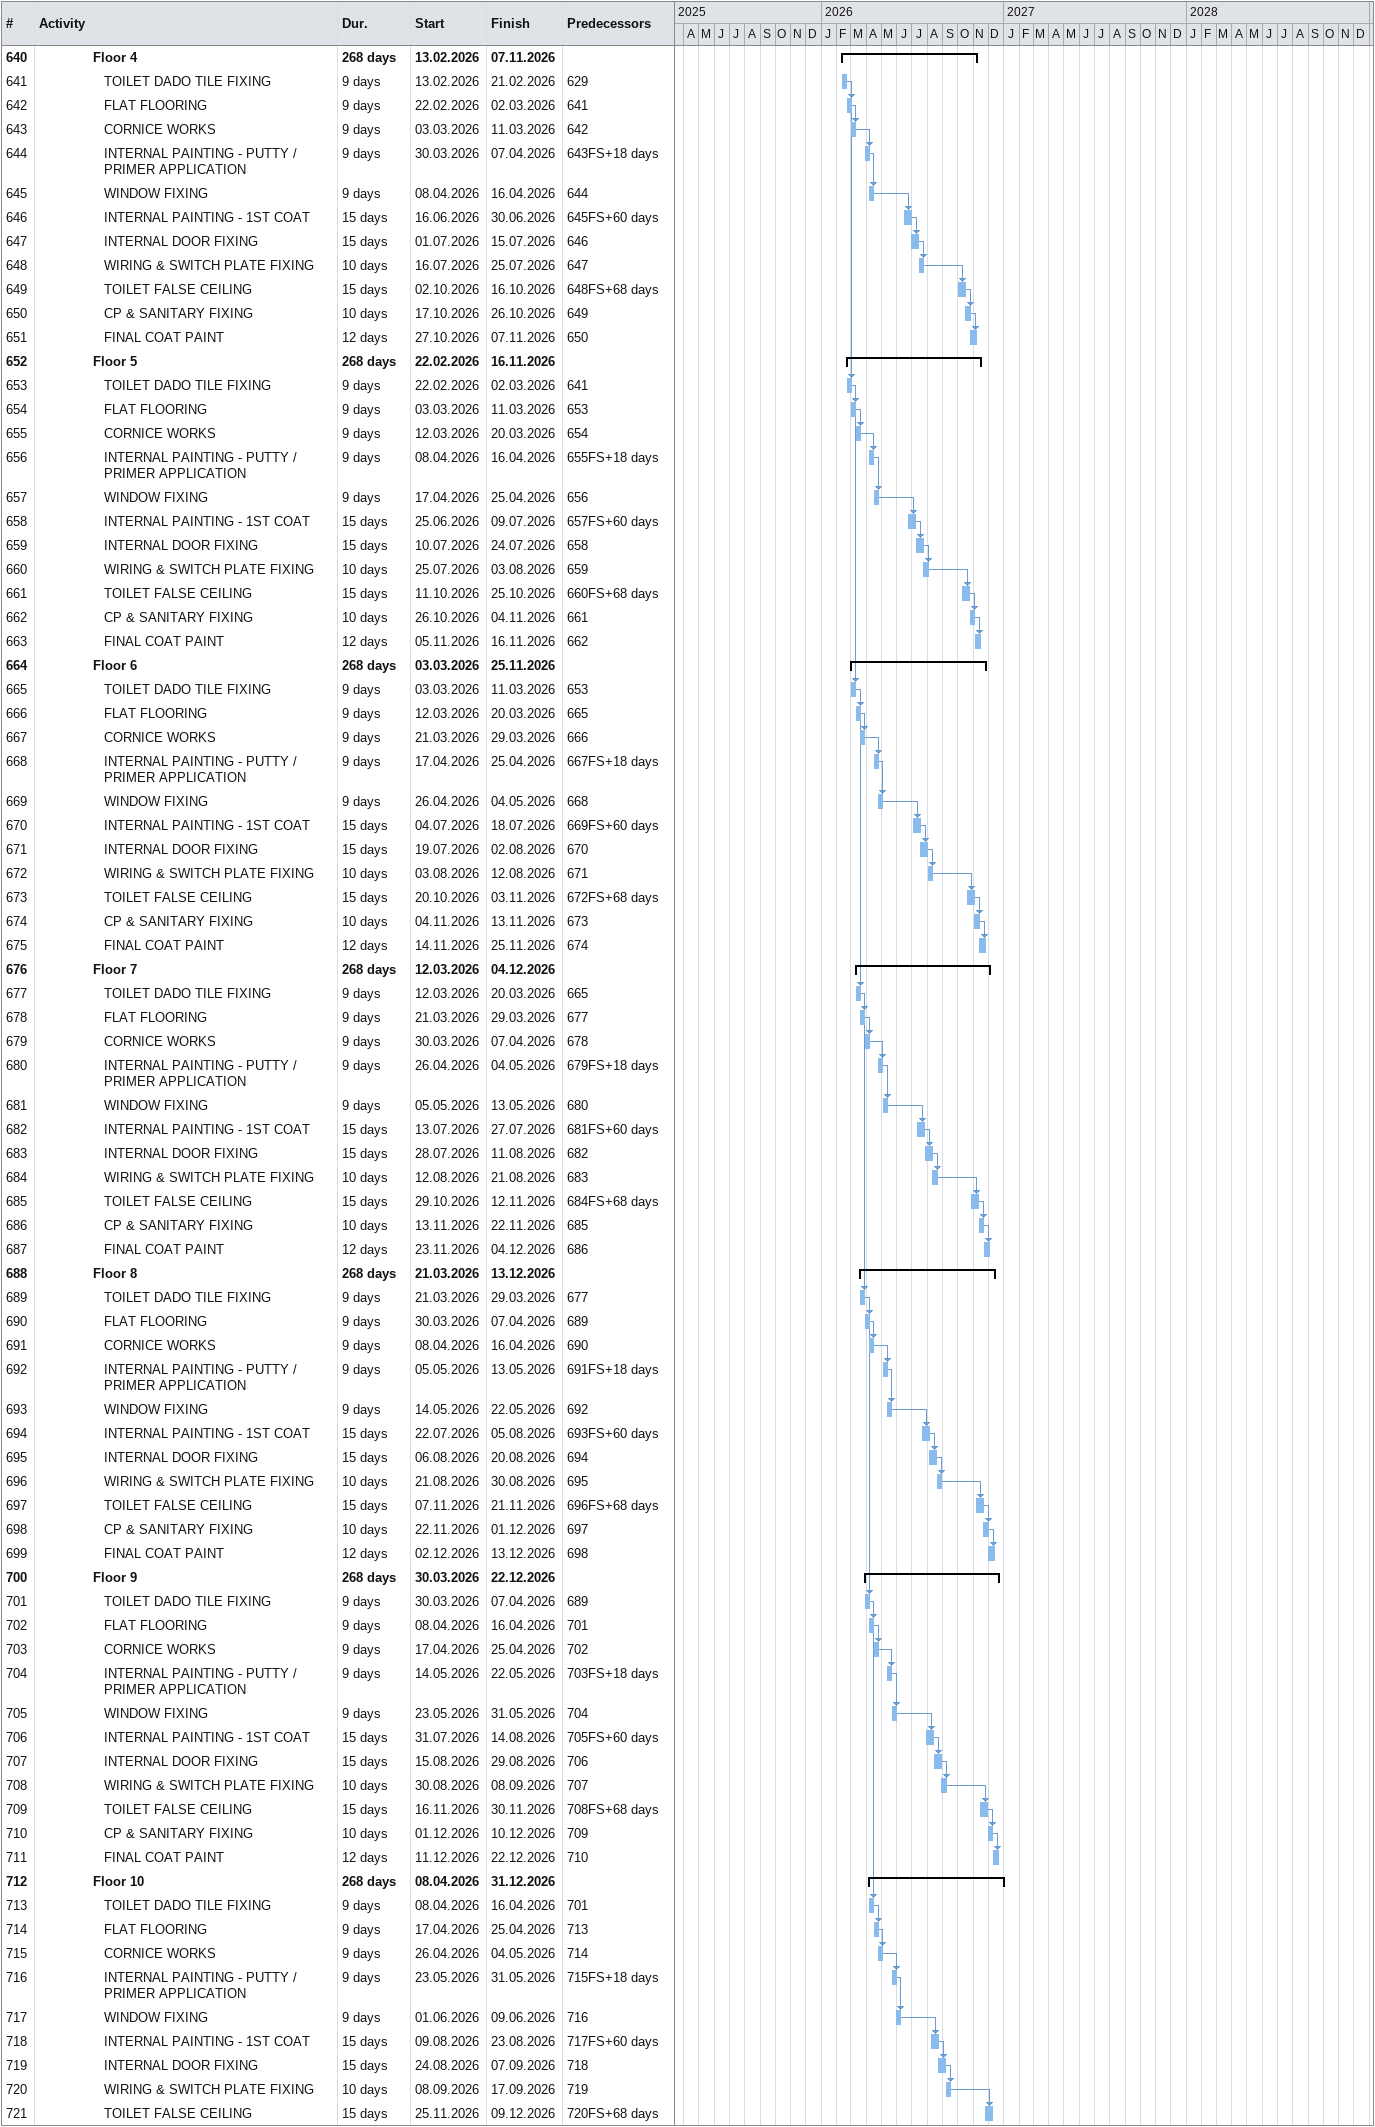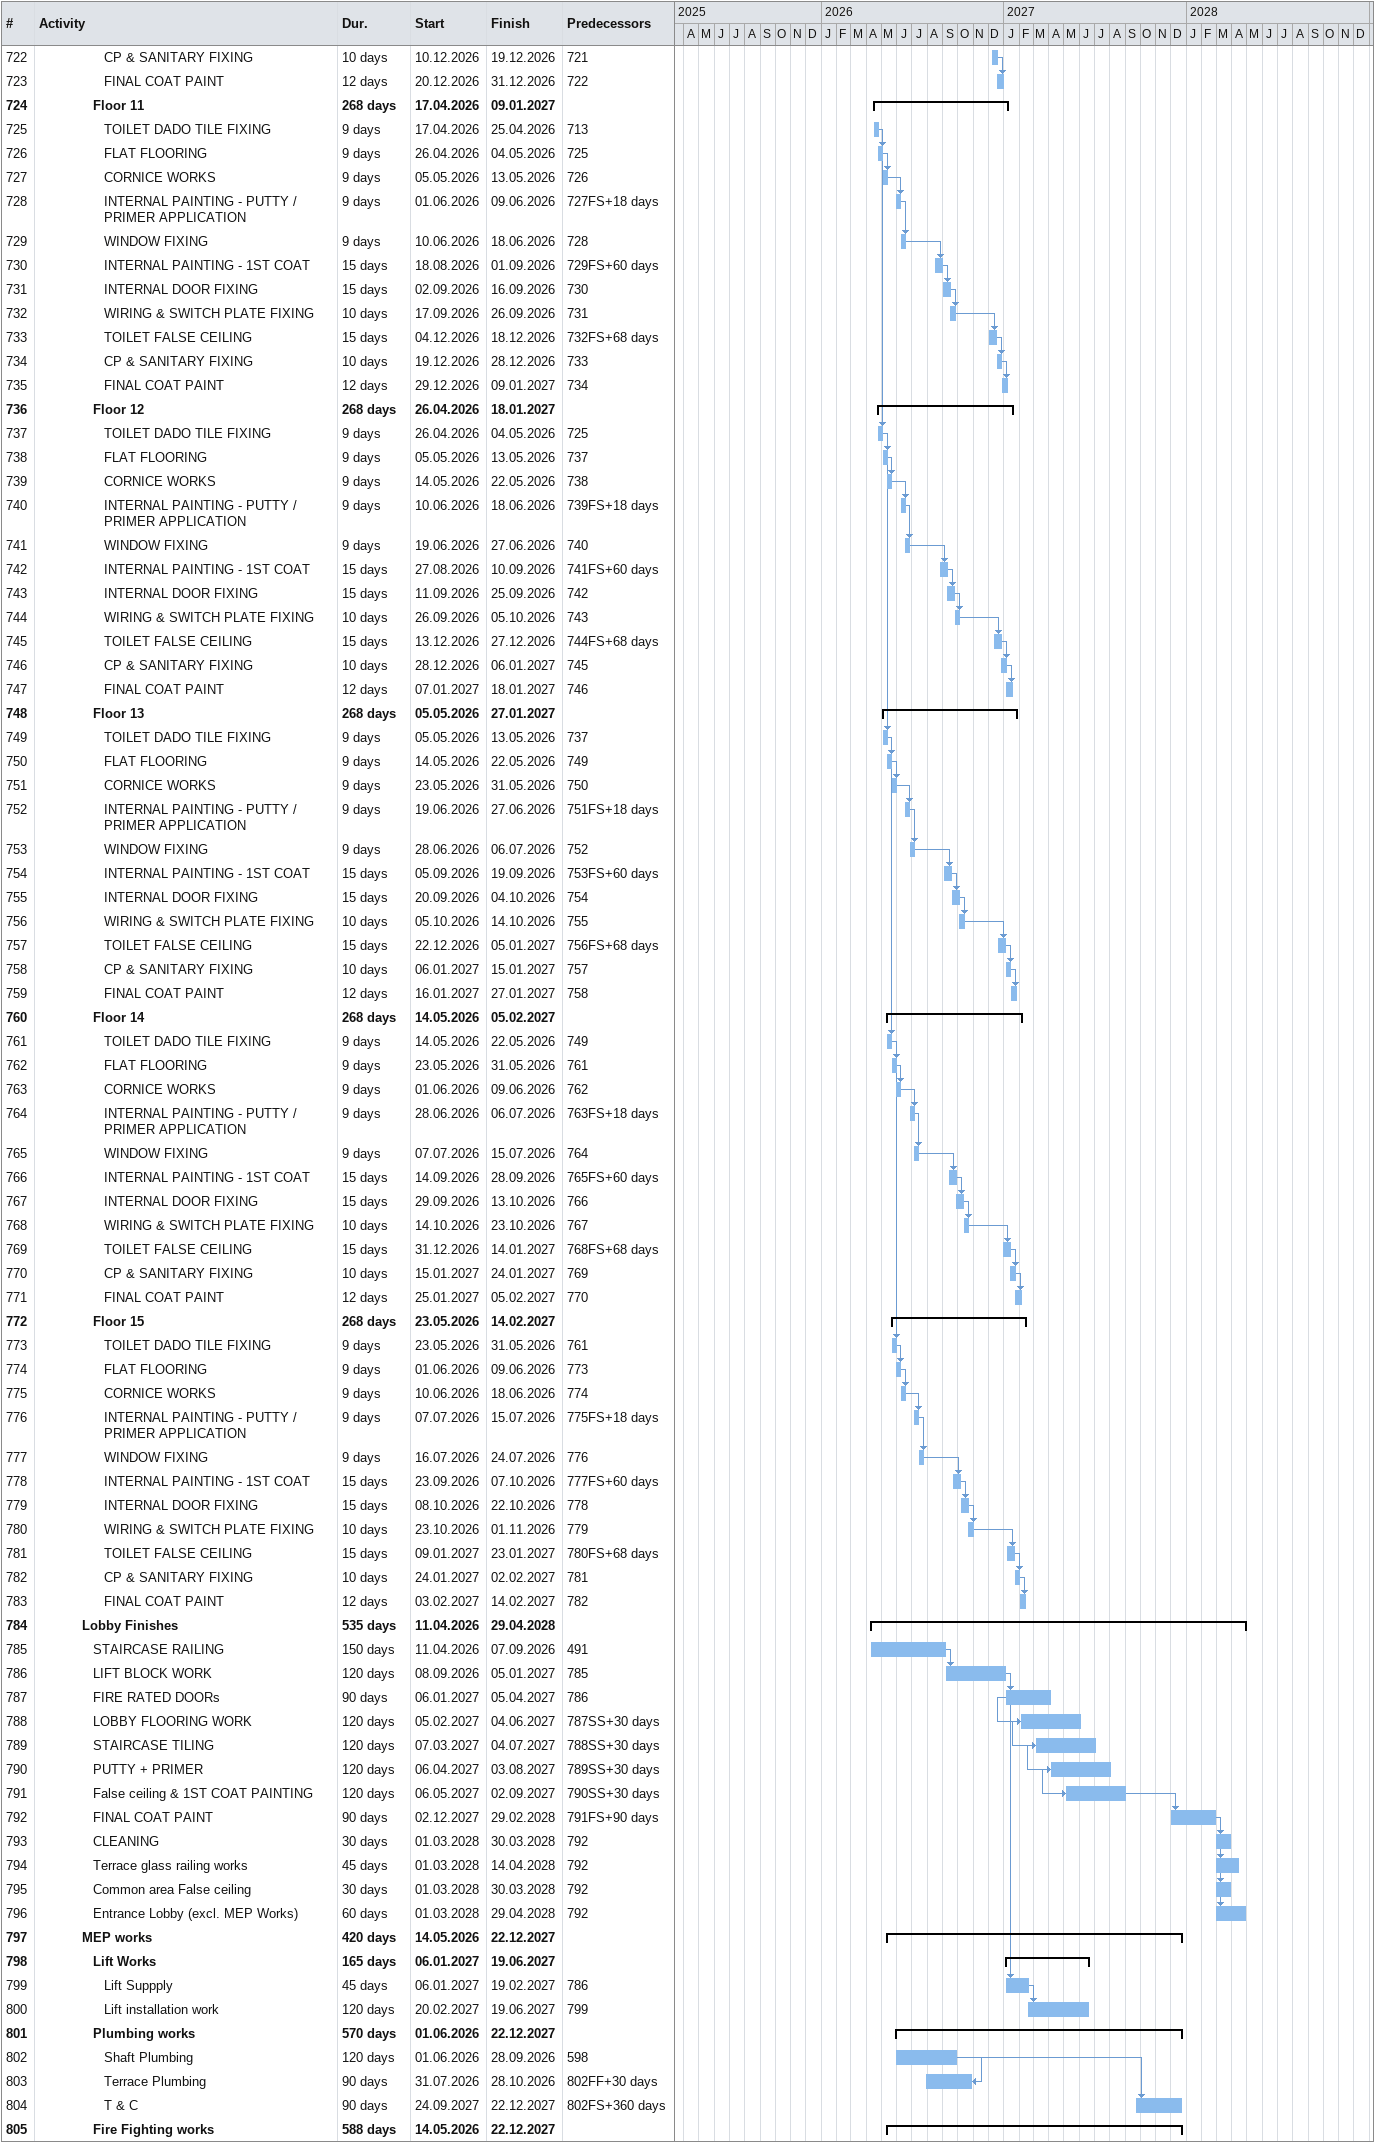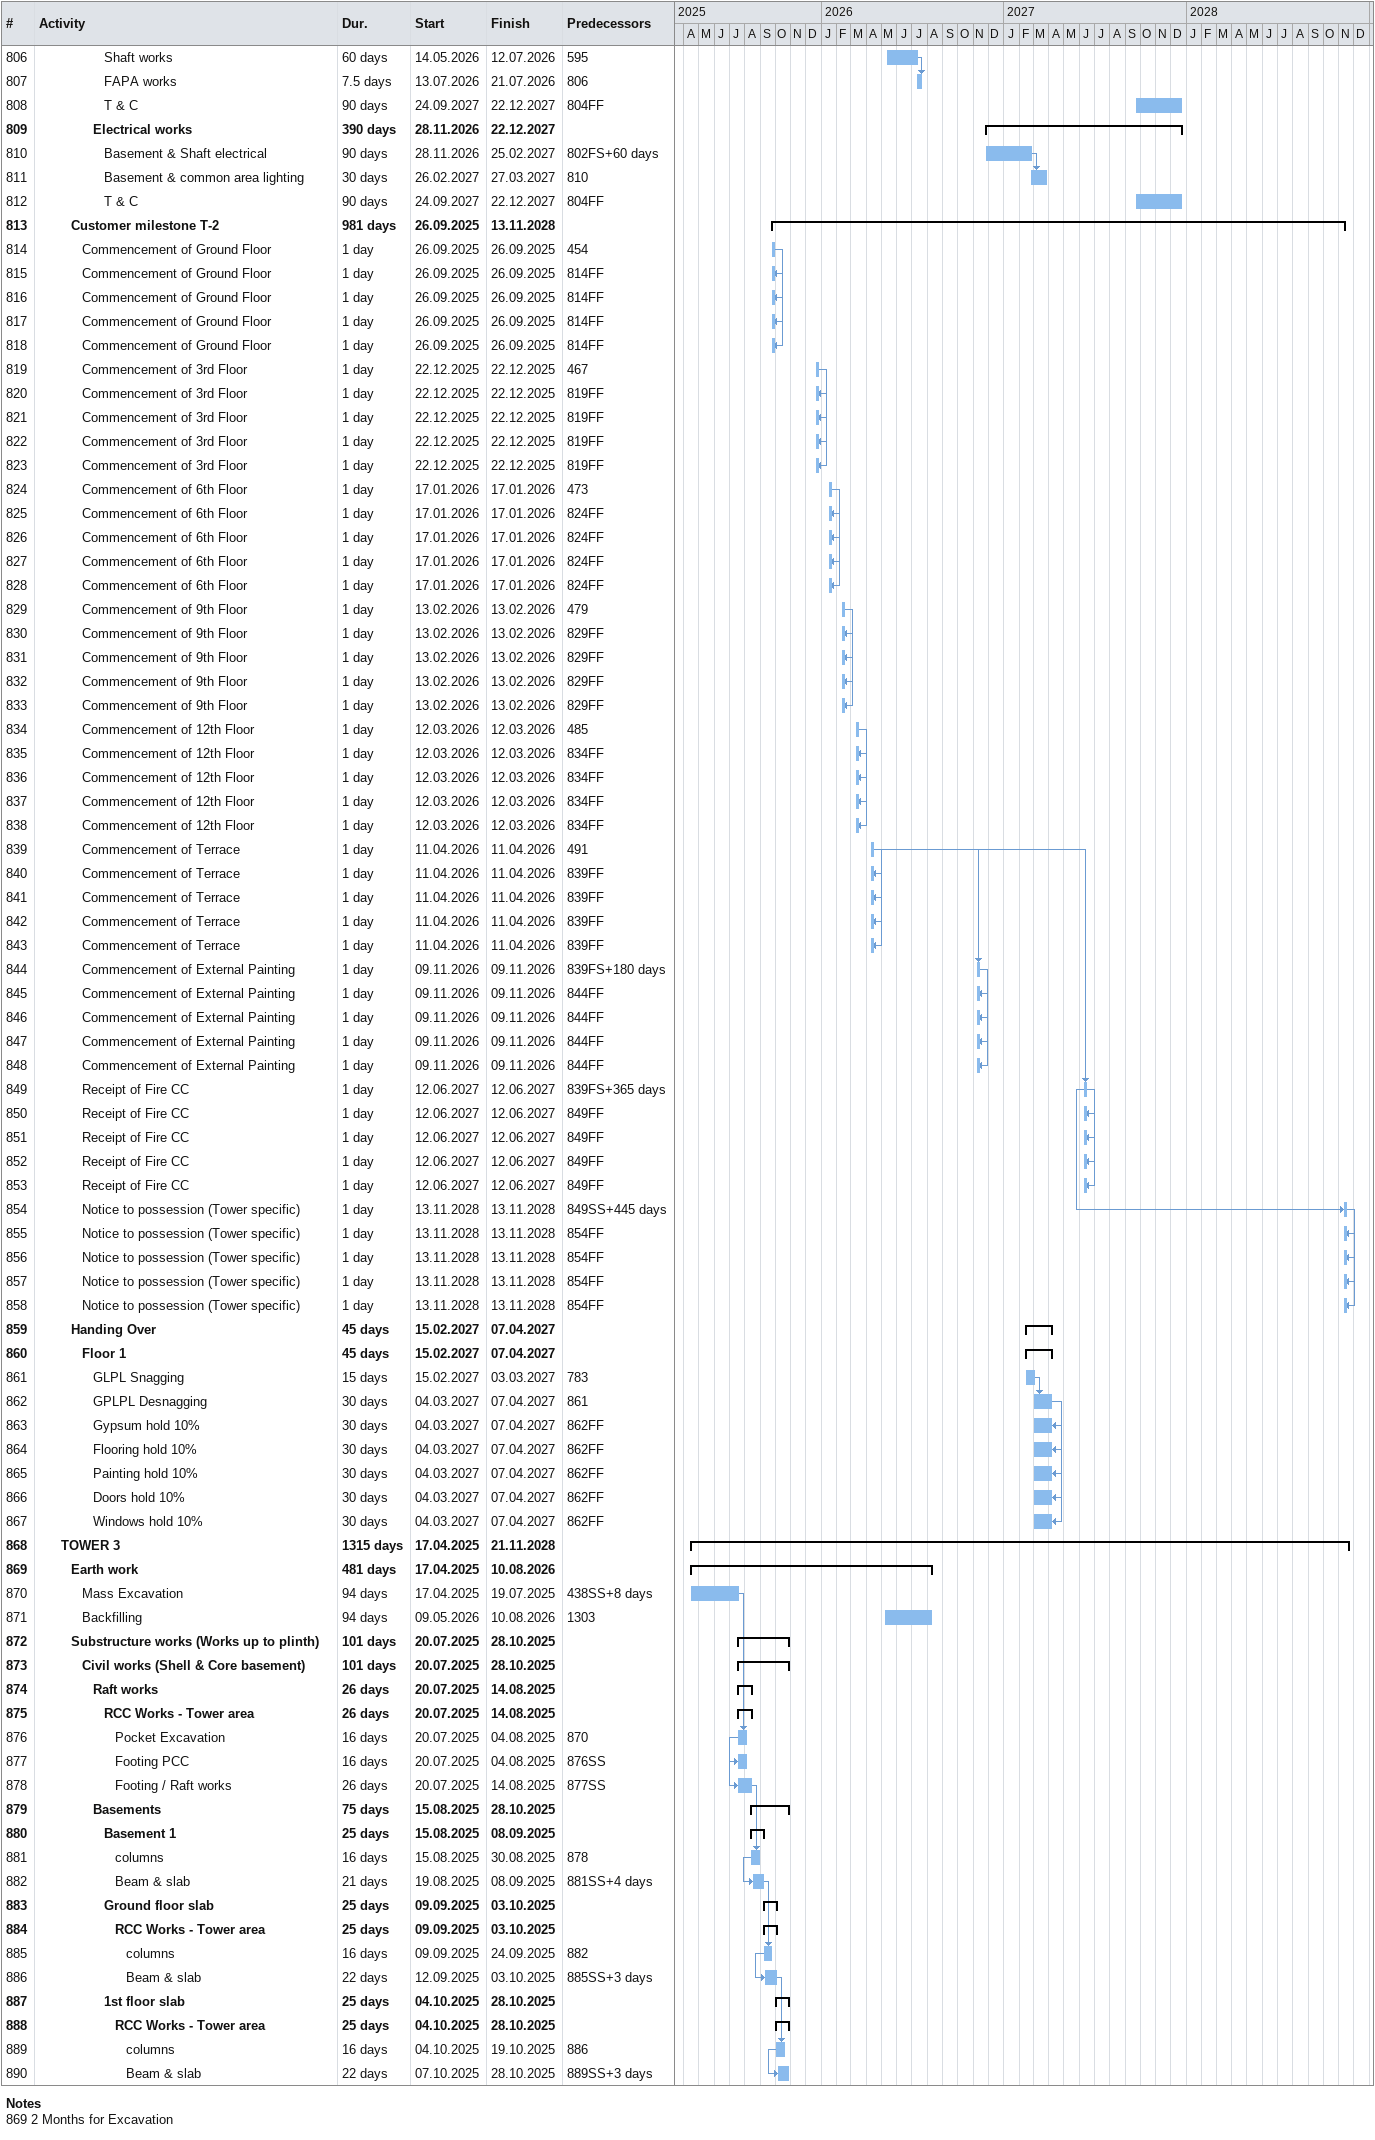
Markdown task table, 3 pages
| ID | Level | Task | Duration | Start | Finish | Predecessors |
|---|---|---|---|---|---|---|
| 640 | 6 | **Floor 4** | 268d | 2026-02-13 | 2026-11-07 |  |
| 641 | 7 | TOILET DADO TILE FIXING | 9d | 2026-02-13 | 2026-02-21 | 629 |
| 642 | 7 | FLAT FLOORING | 9d | 2026-02-22 | 2026-03-02 | 641 |
| 643 | 7 | CORNICE WORKS | 9d | 2026-03-03 | 2026-03-11 | 642 |
| 644 | 7 | INTERNAL PAINTING - PUTTY / PRIMER APPLICATION | 9d | 2026-03-30 | 2026-04-07 | 643FS+18d |
| 645 | 7 | WINDOW FIXING | 9d | 2026-04-08 | 2026-04-16 | 644 |
| 646 | 7 | INTERNAL PAINTING - 1ST COAT | 15d | 2026-06-16 | 2026-06-30 | 645FS+60d |
| 647 | 7 | INTERNAL DOOR FIXING | 15d | 2026-07-01 | 2026-07-15 | 646 |
| 648 | 7 | WIRING & SWITCH PLATE FIXING | 10d | 2026-07-16 | 2026-07-25 | 647 |
| 649 | 7 | TOILET FALSE CEILING | 15d | 2026-10-02 | 2026-10-16 | 648FS+68d |
| 650 | 7 | CP & SANITARY FIXING | 10d | 2026-10-17 | 2026-10-26 | 649 |
| 651 | 7 | FINAL COAT PAINT | 12d | 2026-10-27 | 2026-11-07 | 650 |
| 652 | 6 | **Floor 5** | 268d | 2026-02-22 | 2026-11-16 |  |
| 653 | 7 | TOILET DADO TILE FIXING | 9d | 2026-02-22 | 2026-03-02 | 641 |
| 654 | 7 | FLAT FLOORING | 9d | 2026-03-03 | 2026-03-11 | 653 |
| 655 | 7 | CORNICE WORKS | 9d | 2026-03-12 | 2026-03-20 | 654 |
| 656 | 7 | INTERNAL PAINTING - PUTTY / PRIMER APPLICATION | 9d | 2026-04-08 | 2026-04-16 | 655FS+18d |
| 657 | 7 | WINDOW FIXING | 9d | 2026-04-17 | 2026-04-25 | 656 |
| 658 | 7 | INTERNAL PAINTING - 1ST COAT | 15d | 2026-06-25 | 2026-07-09 | 657FS+60d |
| 659 | 7 | INTERNAL DOOR FIXING | 15d | 2026-07-10 | 2026-07-24 | 658 |
| 660 | 7 | WIRING & SWITCH PLATE FIXING | 10d | 2026-07-25 | 2026-08-03 | 659 |
| 661 | 7 | TOILET FALSE CEILING | 15d | 2026-10-11 | 2026-10-25 | 660FS+68d |
| 662 | 7 | CP & SANITARY FIXING | 10d | 2026-10-26 | 2026-11-04 | 661 |
| 663 | 7 | FINAL COAT PAINT | 12d | 2026-11-05 | 2026-11-16 | 662 |
| 664 | 6 | **Floor 6** | 268d | 2026-03-03 | 2026-11-25 |  |
| 665 | 7 | TOILET DADO TILE FIXING | 9d | 2026-03-03 | 2026-03-11 | 653 |
| 666 | 7 | FLAT FLOORING | 9d | 2026-03-12 | 2026-03-20 | 665 |
| 667 | 7 | CORNICE WORKS | 9d | 2026-03-21 | 2026-03-29 | 666 |
| 668 | 7 | INTERNAL PAINTING - PUTTY / PRIMER APPLICATION | 9d | 2026-04-17 | 2026-04-25 | 667FS+18d |
| 669 | 7 | WINDOW FIXING | 9d | 2026-04-26 | 2026-05-04 | 668 |
| 670 | 7 | INTERNAL PAINTING - 1ST COAT | 15d | 2026-07-04 | 2026-07-18 | 669FS+60d |
| 671 | 7 | INTERNAL DOOR FIXING | 15d | 2026-07-19 | 2026-08-02 | 670 |
| 672 | 7 | WIRING & SWITCH PLATE FIXING | 10d | 2026-08-03 | 2026-08-12 | 671 |
| 673 | 7 | TOILET FALSE CEILING | 15d | 2026-10-20 | 2026-11-03 | 672FS+68d |
| 674 | 7 | CP & SANITARY FIXING | 10d | 2026-11-04 | 2026-11-13 | 673 |
| 675 | 7 | FINAL COAT PAINT | 12d | 2026-11-14 | 2026-11-25 | 674 |
| 676 | 6 | **Floor 7** | 268d | 2026-03-12 | 2026-12-04 |  |
| 677 | 7 | TOILET DADO TILE FIXING | 9d | 2026-03-12 | 2026-03-20 | 665 |
| 678 | 7 | FLAT FLOORING | 9d | 2026-03-21 | 2026-03-29 | 677 |
| 679 | 7 | CORNICE WORKS | 9d | 2026-03-30 | 2026-04-07 | 678 |
| 680 | 7 | INTERNAL PAINTING - PUTTY / PRIMER APPLICATION | 9d | 2026-04-26 | 2026-05-04 | 679FS+18d |
| 681 | 7 | WINDOW FIXING | 9d | 2026-05-05 | 2026-05-13 | 680 |
| 682 | 7 | INTERNAL PAINTING - 1ST COAT | 15d | 2026-07-13 | 2026-07-27 | 681FS+60d |
| 683 | 7 | INTERNAL DOOR FIXING | 15d | 2026-07-28 | 2026-08-11 | 682 |
| 684 | 7 | WIRING & SWITCH PLATE FIXING | 10d | 2026-08-12 | 2026-08-21 | 683 |
| 685 | 7 | TOILET FALSE CEILING | 15d | 2026-10-29 | 2026-11-12 | 684FS+68d |
| 686 | 7 | CP & SANITARY FIXING | 10d | 2026-11-13 | 2026-11-22 | 685 |
| 687 | 7 | FINAL COAT PAINT | 12d | 2026-11-23 | 2026-12-04 | 686 |
| 688 | 6 | **Floor 8** | 268d | 2026-03-21 | 2026-12-13 |  |
| 689 | 7 | TOILET DADO TILE FIXING | 9d | 2026-03-21 | 2026-03-29 | 677 |
| 690 | 7 | FLAT FLOORING | 9d | 2026-03-30 | 2026-04-07 | 689 |
| 691 | 7 | CORNICE WORKS | 9d | 2026-04-08 | 2026-04-16 | 690 |
| 692 | 7 | INTERNAL PAINTING - PUTTY / PRIMER APPLICATION | 9d | 2026-05-05 | 2026-05-13 | 691FS+18d |
| 693 | 7 | WINDOW FIXING | 9d | 2026-05-14 | 2026-05-22 | 692 |
| 694 | 7 | INTERNAL PAINTING - 1ST COAT | 15d | 2026-07-22 | 2026-08-05 | 693FS+60d |
| 695 | 7 | INTERNAL DOOR FIXING | 15d | 2026-08-06 | 2026-08-20 | 694 |
| 696 | 7 | WIRING & SWITCH PLATE FIXING | 10d | 2026-08-21 | 2026-08-30 | 695 |
| 697 | 7 | TOILET FALSE CEILING | 15d | 2026-11-07 | 2026-11-21 | 696FS+68d |
| 698 | 7 | CP & SANITARY FIXING | 10d | 2026-11-22 | 2026-12-01 | 697 |
| 699 | 7 | FINAL COAT PAINT | 12d | 2026-12-02 | 2026-12-13 | 698 |
| 700 | 6 | **Floor 9** | 268d | 2026-03-30 | 2026-12-22 |  |
| 701 | 7 | TOILET DADO TILE FIXING | 9d | 2026-03-30 | 2026-04-07 | 689 |
| 702 | 7 | FLAT FLOORING | 9d | 2026-04-08 | 2026-04-16 | 701 |
| 703 | 7 | CORNICE WORKS | 9d | 2026-04-17 | 2026-04-25 | 702 |
| 704 | 7 | INTERNAL PAINTING - PUTTY / PRIMER APPLICATION | 9d | 2026-05-14 | 2026-05-22 | 703FS+18d |
| 705 | 7 | WINDOW FIXING | 9d | 2026-05-23 | 2026-05-31 | 704 |
| 706 | 7 | INTERNAL PAINTING - 1ST COAT | 15d | 2026-07-31 | 2026-08-14 | 705FS+60d |
| 707 | 7 | INTERNAL DOOR FIXING | 15d | 2026-08-15 | 2026-08-29 | 706 |
| 708 | 7 | WIRING & SWITCH PLATE FIXING | 10d | 2026-08-30 | 2026-09-08 | 707 |
| 709 | 7 | TOILET FALSE CEILING | 15d | 2026-11-16 | 2026-11-30 | 708FS+68d |
| 710 | 7 | CP & SANITARY FIXING | 10d | 2026-12-01 | 2026-12-10 | 709 |
| 711 | 7 | FINAL COAT PAINT | 12d | 2026-12-11 | 2026-12-22 | 710 |
| 712 | 6 | **Floor 10** | 268d | 2026-04-08 | 2026-12-31 |  |
| 713 | 7 | TOILET DADO TILE FIXING | 9d | 2026-04-08 | 2026-04-16 | 701 |
| 714 | 7 | FLAT FLOORING | 9d | 2026-04-17 | 2026-04-25 | 713 |
| 715 | 7 | CORNICE WORKS | 9d | 2026-04-26 | 2026-05-04 | 714 |
| 716 | 7 | INTERNAL PAINTING - PUTTY / PRIMER APPLICATION | 9d | 2026-05-23 | 2026-05-31 | 715FS+18d |
| 717 | 7 | WINDOW FIXING | 9d | 2026-06-01 | 2026-06-09 | 716 |
| 718 | 7 | INTERNAL PAINTING - 1ST COAT | 15d | 2026-08-09 | 2026-08-23 | 717FS+60d |
| 719 | 7 | INTERNAL DOOR FIXING | 15d | 2026-08-24 | 2026-09-07 | 718 |
| 720 | 7 | WIRING & SWITCH PLATE FIXING | 10d | 2026-09-08 | 2026-09-17 | 719 |
| 721 | 7 | TOILET FALSE CEILING | 15d | 2026-11-25 | 2026-12-09 | 720FS+68d |
| 722 | 7 | CP & SANITARY FIXING | 10d | 2026-12-10 | 2026-12-19 | 721 |
| 723 | 7 | FINAL COAT PAINT | 12d | 2026-12-20 | 2026-12-31 | 722 |
| 724 | 6 | **Floor 11** | 268d | 2026-04-17 | 2027-01-09 |  |
| 725 | 7 | TOILET DADO TILE FIXING | 9d | 2026-04-17 | 2026-04-25 | 713 |
| 726 | 7 | FLAT FLOORING | 9d | 2026-04-26 | 2026-05-04 | 725 |
| 727 | 7 | CORNICE WORKS | 9d | 2026-05-05 | 2026-05-13 | 726 |
| 728 | 7 | INTERNAL PAINTING - PUTTY / PRIMER APPLICATION | 9d | 2026-06-01 | 2026-06-09 | 727FS+18d |
| 729 | 7 | WINDOW FIXING | 9d | 2026-06-10 | 2026-06-18 | 728 |
| 730 | 7 | INTERNAL PAINTING - 1ST COAT | 15d | 2026-08-18 | 2026-09-01 | 729FS+60d |
| 731 | 7 | INTERNAL DOOR FIXING | 15d | 2026-09-02 | 2026-09-16 | 730 |
| 732 | 7 | WIRING & SWITCH PLATE FIXING | 10d | 2026-09-17 | 2026-09-26 | 731 |
| 733 | 7 | TOILET FALSE CEILING | 15d | 2026-12-04 | 2026-12-18 | 732FS+68d |
| 734 | 7 | CP & SANITARY FIXING | 10d | 2026-12-19 | 2026-12-28 | 733 |
| 735 | 7 | FINAL COAT PAINT | 12d | 2026-12-29 | 2027-01-09 | 734 |
| 736 | 6 | **Floor 12** | 268d | 2026-04-26 | 2027-01-18 |  |
| 737 | 7 | TOILET DADO TILE FIXING | 9d | 2026-04-26 | 2026-05-04 | 725 |
| 738 | 7 | FLAT FLOORING | 9d | 2026-05-05 | 2026-05-13 | 737 |
| 739 | 7 | CORNICE WORKS | 9d | 2026-05-14 | 2026-05-22 | 738 |
| 740 | 7 | INTERNAL PAINTING - PUTTY / PRIMER APPLICATION | 9d | 2026-06-10 | 2026-06-18 | 739FS+18d |
| 741 | 7 | WINDOW FIXING | 9d | 2026-06-19 | 2026-06-27 | 740 |
| 742 | 7 | INTERNAL PAINTING - 1ST COAT | 15d | 2026-08-27 | 2026-09-10 | 741FS+60d |
| 743 | 7 | INTERNAL DOOR FIXING | 15d | 2026-09-11 | 2026-09-25 | 742 |
| 744 | 7 | WIRING & SWITCH PLATE FIXING | 10d | 2026-09-26 | 2026-10-05 | 743 |
| 745 | 7 | TOILET FALSE CEILING | 15d | 2026-12-13 | 2026-12-27 | 744FS+68d |
| 746 | 7 | CP & SANITARY FIXING | 10d | 2026-12-28 | 2027-01-06 | 745 |
| 747 | 7 | FINAL COAT PAINT | 12d | 2027-01-07 | 2027-01-18 | 746 |
| 748 | 6 | **Floor 13** | 268d | 2026-05-05 | 2027-01-27 |  |
| 749 | 7 | TOILET DADO TILE FIXING | 9d | 2026-05-05 | 2026-05-13 | 737 |
| 750 | 7 | FLAT FLOORING | 9d | 2026-05-14 | 2026-05-22 | 749 |
| 751 | 7 | CORNICE WORKS | 9d | 2026-05-23 | 2026-05-31 | 750 |
| 752 | 7 | INTERNAL PAINTING - PUTTY / PRIMER APPLICATION | 9d | 2026-06-19 | 2026-06-27 | 751FS+18d |
| 753 | 7 | WINDOW FIXING | 9d | 2026-06-28 | 2026-07-06 | 752 |
| 754 | 7 | INTERNAL PAINTING - 1ST COAT | 15d | 2026-09-05 | 2026-09-19 | 753FS+60d |
| 755 | 7 | INTERNAL DOOR FIXING | 15d | 2026-09-20 | 2026-10-04 | 754 |
| 756 | 7 | WIRING & SWITCH PLATE FIXING | 10d | 2026-10-05 | 2026-10-14 | 755 |
| 757 | 7 | TOILET FALSE CEILING | 15d | 2026-12-22 | 2027-01-05 | 756FS+68d |
| 758 | 7 | CP & SANITARY FIXING | 10d | 2027-01-06 | 2027-01-15 | 757 |
| 759 | 7 | FINAL COAT PAINT | 12d | 2027-01-16 | 2027-01-27 | 758 |
| 760 | 6 | **Floor 14** | 268d | 2026-05-14 | 2027-02-05 |  |
| 761 | 7 | TOILET DADO TILE FIXING | 9d | 2026-05-14 | 2026-05-22 | 749 |
| 762 | 7 | FLAT FLOORING | 9d | 2026-05-23 | 2026-05-31 | 761 |
| 763 | 7 | CORNICE WORKS | 9d | 2026-06-01 | 2026-06-09 | 762 |
| 764 | 7 | INTERNAL PAINTING - PUTTY / PRIMER APPLICATION | 9d | 2026-06-28 | 2026-07-06 | 763FS+18d |
| 765 | 7 | WINDOW FIXING | 9d | 2026-07-07 | 2026-07-15 | 764 |
| 766 | 7 | INTERNAL PAINTING - 1ST COAT | 15d | 2026-09-14 | 2026-09-28 | 765FS+60d |
| 767 | 7 | INTERNAL DOOR FIXING | 15d | 2026-09-29 | 2026-10-13 | 766 |
| 768 | 7 | WIRING & SWITCH PLATE FIXING | 10d | 2026-10-14 | 2026-10-23 | 767 |
| 769 | 7 | TOILET FALSE CEILING | 15d | 2026-12-31 | 2027-01-14 | 768FS+68d |
| 770 | 7 | CP & SANITARY FIXING | 10d | 2027-01-15 | 2027-01-24 | 769 |
| 771 | 7 | FINAL COAT PAINT | 12d | 2027-01-25 | 2027-02-05 | 770 |
| 772 | 6 | **Floor 15** | 268d | 2026-05-23 | 2027-02-14 |  |
| 773 | 7 | TOILET DADO TILE FIXING | 9d | 2026-05-23 | 2026-05-31 | 761 |
| 774 | 7 | FLAT FLOORING | 9d | 2026-06-01 | 2026-06-09 | 773 |
| 775 | 7 | CORNICE WORKS | 9d | 2026-06-10 | 2026-06-18 | 774 |
| 776 | 7 | INTERNAL PAINTING - PUTTY / PRIMER APPLICATION | 9d | 2026-07-07 | 2026-07-15 | 775FS+18d |
| 777 | 7 | WINDOW FIXING | 9d | 2026-07-16 | 2026-07-24 | 776 |
| 778 | 7 | INTERNAL PAINTING - 1ST COAT | 15d | 2026-09-23 | 2026-10-07 | 777FS+60d |
| 779 | 7 | INTERNAL DOOR FIXING | 15d | 2026-10-08 | 2026-10-22 | 778 |
| 780 | 7 | WIRING & SWITCH PLATE FIXING | 10d | 2026-10-23 | 2026-11-01 | 779 |
| 781 | 7 | TOILET FALSE CEILING | 15d | 2027-01-09 | 2027-01-23 | 780FS+68d |
| 782 | 7 | CP & SANITARY FIXING | 10d | 2027-01-24 | 2027-02-02 | 781 |
| 783 | 7 | FINAL COAT PAINT | 12d | 2027-02-03 | 2027-02-14 | 782 |
| 784 | 5 | **Lobby Finishes** | 535d | 2026-04-11 | 2028-04-29 |  |
| 785 | 6 | STAIRCASE RAILING | 150d | 2026-04-11 | 2026-09-07 | 491 |
| 786 | 6 | LIFT BLOCK WORK | 120d | 2026-09-08 | 2027-01-05 | 785 |
| 787 | 6 | FIRE RATED DOORs | 90d | 2027-01-06 | 2027-04-05 | 786 |
| 788 | 6 | LOBBY FLOORING WORK | 120d | 2027-02-05 | 2027-06-04 | 787SS+30d |
| 789 | 6 | STAIRCASE TILING | 120d | 2027-03-07 | 2027-07-04 | 788SS+30d |
| 790 | 6 | PUTTY + PRIMER | 120d | 2027-04-06 | 2027-08-03 | 789SS+30d |
| 791 | 6 | False ceiling & 1ST COAT PAINTING | 120d | 2027-05-06 | 2027-09-02 | 790SS+30d |
| 792 | 6 | FINAL COAT PAINT | 90d | 2027-12-02 | 2028-02-29 | 791FS+90d |
| 793 | 6 | CLEANING | 30d | 2028-03-01 | 2028-03-30 | 792 |
| 794 | 6 | Terrace glass railing works | 45d | 2028-03-01 | 2028-04-14 | 792 |
| 795 | 6 | Common area False ceiling | 30d | 2028-03-01 | 2028-03-30 | 792 |
| 796 | 6 | Entrance Lobby (excl. MEP Works) | 60d | 2028-03-01 | 2028-04-29 | 792 |
| 797 | 5 | **MEP works** | 420d | 2026-05-14 | 2027-12-22 |  |
| 798 | 6 | **Lift Works** | 165d | 2027-01-06 | 2027-06-19 |  |
| 799 | 7 | Lift Suppply | 45d | 2027-01-06 | 2027-02-19 | 786 |
| 800 | 7 | Lift installation work | 120d | 2027-02-20 | 2027-06-19 | 799 |
| 801 | 6 | **Plumbing works** | 570d | 2026-06-01 | 2027-12-22 |  |
| 802 | 7 | Shaft Plumbing | 120d | 2026-06-01 | 2026-09-28 | 598 |
| 803 | 7 | Terrace Plumbing | 90d | 2026-07-31 | 2026-10-28 | 802FF+30d |
| 804 | 7 | T & C | 90d | 2027-09-24 | 2027-12-22 | 802FS+360d |
| 805 | 6 | **Fire Fighting works** | 588d | 2026-05-14 | 2027-12-22 |  |
| 806 | 7 | Shaft works | 60d | 2026-05-14 | 2026-07-12 | 595 |
| 807 | 7 | FAPA works | 7.5d | 2026-07-13 | 2026-07-21 | 806 |
| 808 | 7 | T & C | 90d | 2027-09-24 | 2027-12-22 | 804FF |
| 809 | 6 | **Electrical works** | 390d | 2026-11-28 | 2027-12-22 |  |
| 810 | 7 | Basement & Shaft electrical | 90d | 2026-11-28 | 2027-02-25 | 802FS+60d |
| 811 | 7 | Basement & common area lighting | 30d | 2027-02-26 | 2027-03-27 | 810 |
| 812 | 7 | T & C | 90d | 2027-09-24 | 2027-12-22 | 804FF |
| 813 | 4 | **Customer milestone T-2** | 981d | 2025-09-26 | 2028-11-13 |  |
| 814 | 5 | Commencement of Ground Floor | 1d | 2025-09-26 | 2025-09-26 | 454 |
| 815 | 5 | Commencement of Ground Floor | 1d | 2025-09-26 | 2025-09-26 | 814FF |
| 816 | 5 | Commencement of Ground Floor | 1d | 2025-09-26 | 2025-09-26 | 814FF |
| 817 | 5 | Commencement of Ground Floor | 1d | 2025-09-26 | 2025-09-26 | 814FF |
| 818 | 5 | Commencement of Ground Floor | 1d | 2025-09-26 | 2025-09-26 | 814FF |
| 819 | 5 | Commencement of 3rd Floor | 1d | 2025-12-22 | 2025-12-22 | 467 |
| 820 | 5 | Commencement of 3rd Floor | 1d | 2025-12-22 | 2025-12-22 | 819FF |
| 821 | 5 | Commencement of 3rd Floor | 1d | 2025-12-22 | 2025-12-22 | 819FF |
| 822 | 5 | Commencement of 3rd Floor | 1d | 2025-12-22 | 2025-12-22 | 819FF |
| 823 | 5 | Commencement of 3rd Floor | 1d | 2025-12-22 | 2025-12-22 | 819FF |
| 824 | 5 | Commencement of 6th Floor | 1d | 2026-01-17 | 2026-01-17 | 473 |
| 825 | 5 | Commencement of 6th Floor | 1d | 2026-01-17 | 2026-01-17 | 824FF |
| 826 | 5 | Commencement of 6th Floor | 1d | 2026-01-17 | 2026-01-17 | 824FF |
| 827 | 5 | Commencement of 6th Floor | 1d | 2026-01-17 | 2026-01-17 | 824FF |
| 828 | 5 | Commencement of 6th Floor | 1d | 2026-01-17 | 2026-01-17 | 824FF |
| 829 | 5 | Commencement of 9th Floor | 1d | 2026-02-13 | 2026-02-13 | 479 |
| 830 | 5 | Commencement of 9th Floor | 1d | 2026-02-13 | 2026-02-13 | 829FF |
| 831 | 5 | Commencement of 9th Floor | 1d | 2026-02-13 | 2026-02-13 | 829FF |
| 832 | 5 | Commencement of 9th Floor | 1d | 2026-02-13 | 2026-02-13 | 829FF |
| 833 | 5 | Commencement of 9th Floor | 1d | 2026-02-13 | 2026-02-13 | 829FF |
| 834 | 5 | Commencement of 12th Floor | 1d | 2026-03-12 | 2026-03-12 | 485 |
| 835 | 5 | Commencement of 12th Floor | 1d | 2026-03-12 | 2026-03-12 | 834FF |
| 836 | 5 | Commencement of 12th Floor | 1d | 2026-03-12 | 2026-03-12 | 834FF |
| 837 | 5 | Commencement of 12th Floor | 1d | 2026-03-12 | 2026-03-12 | 834FF |
| 838 | 5 | Commencement of 12th Floor | 1d | 2026-03-12 | 2026-03-12 | 834FF |
| 839 | 5 | Commencement of Terrace | 1d | 2026-04-11 | 2026-04-11 | 491 |
| 840 | 5 | Commencement of Terrace | 1d | 2026-04-11 | 2026-04-11 | 839FF |
| 841 | 5 | Commencement of Terrace | 1d | 2026-04-11 | 2026-04-11 | 839FF |
| 842 | 5 | Commencement of Terrace | 1d | 2026-04-11 | 2026-04-11 | 839FF |
| 843 | 5 | Commencement of Terrace | 1d | 2026-04-11 | 2026-04-11 | 839FF |
| 844 | 5 | Commencement of External Painting | 1d | 2026-11-09 | 2026-11-09 | 839FS+180d |
| 845 | 5 | Commencement of External Painting | 1d | 2026-11-09 | 2026-11-09 | 844FF |
| 846 | 5 | Commencement of External Painting | 1d | 2026-11-09 | 2026-11-09 | 844FF |
| 847 | 5 | Commencement of External Painting | 1d | 2026-11-09 | 2026-11-09 | 844FF |
| 848 | 5 | Commencement of External Painting | 1d | 2026-11-09 | 2026-11-09 | 844FF |
| 849 | 5 | Receipt of Fire CC | 1d | 2027-06-12 | 2027-06-12 | 839FS+365d |
| 850 | 5 | Receipt of Fire CC | 1d | 2027-06-12 | 2027-06-12 | 849FF |
| 851 | 5 | Receipt of Fire CC | 1d | 2027-06-12 | 2027-06-12 | 849FF |
| 852 | 5 | Receipt of Fire CC | 1d | 2027-06-12 | 2027-06-12 | 849FF |
| 853 | 5 | Receipt of Fire CC | 1d | 2027-06-12 | 2027-06-12 | 849FF |
| 854 | 5 | Notice to possession (Tower specific) | 1d | 2028-11-13 | 2028-11-13 | 849SS+445d |
| 855 | 5 | Notice to possession (Tower specific) | 1d | 2028-11-13 | 2028-11-13 | 854FF |
| 856 | 5 | Notice to possession (Tower specific) | 1d | 2028-11-13 | 2028-11-13 | 854FF |
| 857 | 5 | Notice to possession (Tower specific) | 1d | 2028-11-13 | 2028-11-13 | 854FF |
| 858 | 5 | Notice to possession (Tower specific) | 1d | 2028-11-13 | 2028-11-13 | 854FF |
| 859 | 4 | **Handing Over** | 45d | 2027-02-15 | 2027-04-07 |  |
| 860 | 5 | **Floor 1** | 45d | 2027-02-15 | 2027-04-07 |  |
| 861 | 6 | GLPL Snagging | 15d | 2027-02-15 | 2027-03-03 | 783 |
| 862 | 6 | GPLPL Desnagging | 30d | 2027-03-04 | 2027-04-07 | 861 |
| 863 | 6 | Gypsum hold 10% | 30d | 2027-03-04 | 2027-04-07 | 862FF |
| 864 | 6 | Flooring hold 10% | 30d | 2027-03-04 | 2027-04-07 | 862FF |
| 865 | 6 | Painting hold 10% | 30d | 2027-03-04 | 2027-04-07 | 862FF |
| 866 | 6 | Doors hold 10% | 30d | 2027-03-04 | 2027-04-07 | 862FF |
| 867 | 6 | Windows hold 10% | 30d | 2027-03-04 | 2027-04-07 | 862FF |
| 868 | 3 | **TOWER 3** | 1315d | 2025-04-17 | 2028-11-21 |  |
| 869 | 4 | **Earth work** | 481d | 2025-04-17 | 2026-08-10 |  |
| 870 | 5 | Mass Excavation | 94d | 2025-04-17 | 2025-07-19 | 438SS+8d |
| 871 | 5 | Backfilling | 94d | 2026-05-09 | 2026-08-10 | 1303 |
| 872 | 4 | **Substructure works (Works up to plinth)** | 101d | 2025-07-20 | 2025-10-28 |  |
| 873 | 5 | **Civil works (Shell & Core basement)** | 101d | 2025-07-20 | 2025-10-28 |  |
| 874 | 6 | **Raft works** | 26d | 2025-07-20 | 2025-08-14 |  |
| 875 | 7 | **RCC Works - Tower area** | 26d | 2025-07-20 | 2025-08-14 |  |
| 876 | 8 | Pocket Excavation | 16d | 2025-07-20 | 2025-08-04 | 870 |
| 877 | 8 | Footing PCC | 16d | 2025-07-20 | 2025-08-04 | 876SS |
| 878 | 8 | Footing / Raft works | 26d | 2025-07-20 | 2025-08-14 | 877SS |
| 879 | 6 | **Basements** | 75d | 2025-08-15 | 2025-10-28 |  |
| 880 | 7 | **Basement 1** | 25d | 2025-08-15 | 2025-09-08 |  |
| 881 | 8 | columns | 16d | 2025-08-15 | 2025-08-30 | 878 |
| 882 | 8 | Beam & slab | 21d | 2025-08-19 | 2025-09-08 | 881SS+4d |
| 883 | 7 | **Ground floor slab** | 25d | 2025-09-09 | 2025-10-03 |  |
| 884 | 8 | **RCC Works - Tower area** | 25d | 2025-09-09 | 2025-10-03 |  |
| 885 | 9 | columns | 16d | 2025-09-09 | 2025-09-24 | 882 |
| 886 | 9 | Beam & slab | 22d | 2025-09-12 | 2025-10-03 | 885SS+3d |
| 887 | 7 | **1st floor slab** | 25d | 2025-10-04 | 2025-10-28 |  |
| 888 | 8 | **RCC Works - Tower area** | 25d | 2025-10-04 | 2025-10-28 |  |
| 889 | 9 | columns | 16d | 2025-10-04 | 2025-10-19 | 886 |
| 890 | 9 | Beam & slab | 22d | 2025-10-07 | 2025-10-28 | 889SS+3d |

Notes
- 869: 2 Months for Excavation
